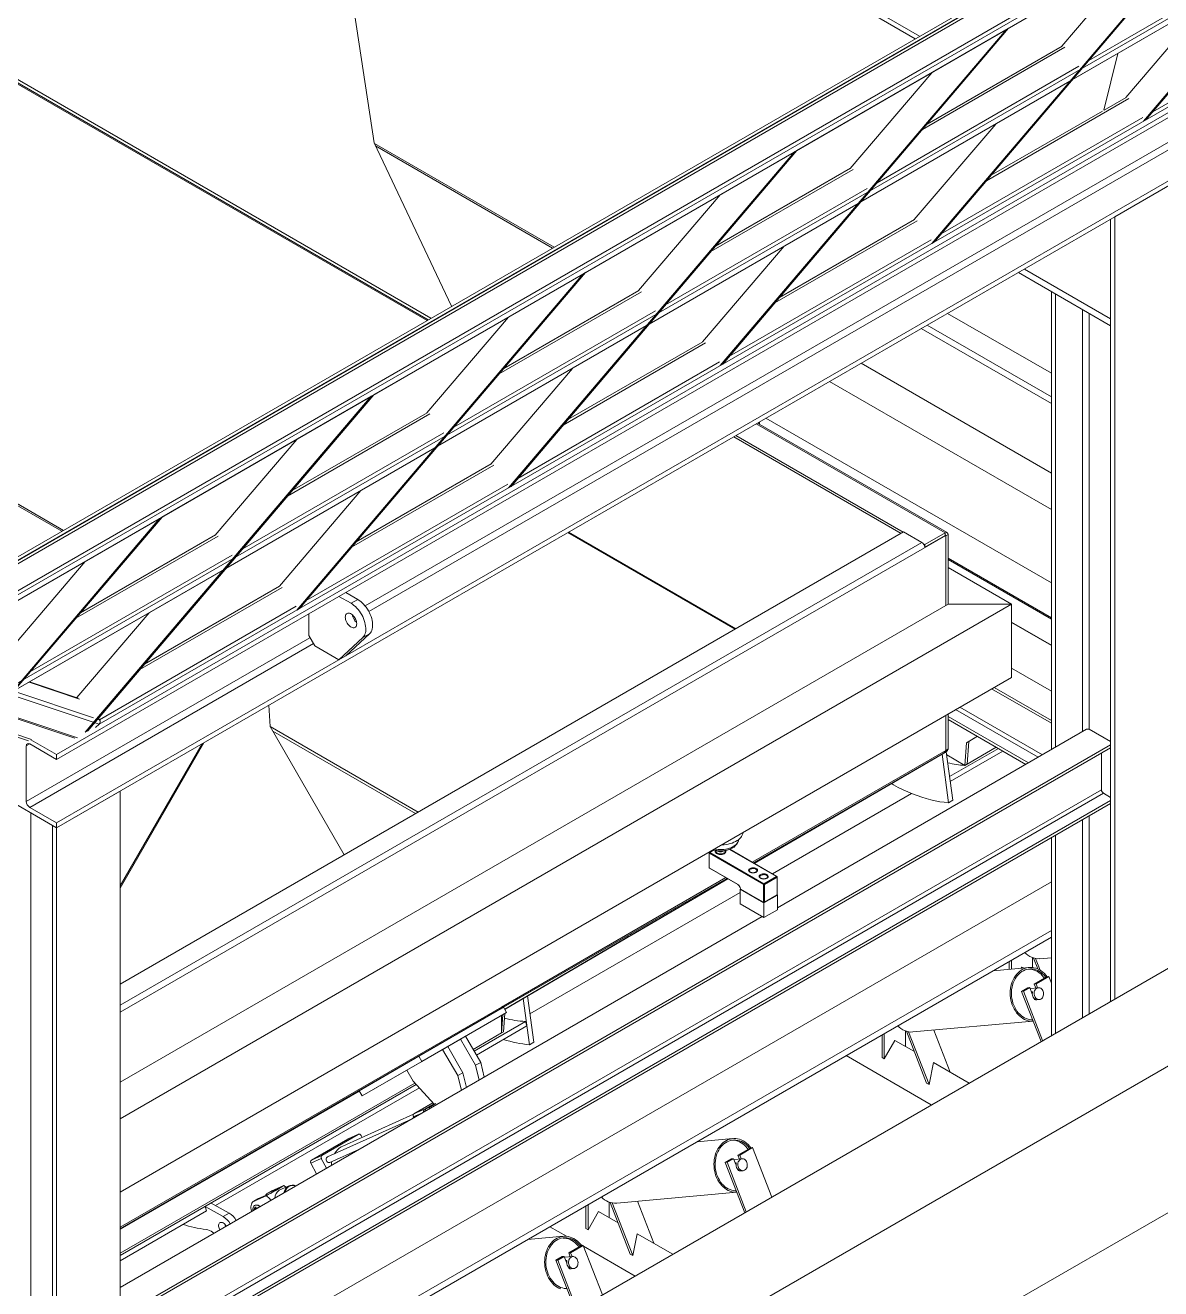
# Model space of a CAD drawing. Header units: millimetres. Extents: x 26816 to 90584, y 11074 to 56542.
# Drawn here: x 69925 to 71822, y 23793 to 25903 of the extents above; entities that cross this region are included whole.
import ezdxf

# ---------------------------------------------------------------- set-up
doc = ezdxf.new("R2010")
doc.units = ezdxf.units.MM
doc.layers.add('MAU_TÍM', color=4, linetype='Continuous', lineweight=25)
doc.layers.add('MAU_XAM', color=8, linetype='Continuous')
doc.layers.add('MAU_XANH', color=5, linetype='Continuous')

msp = doc.modelspace()

# ---------------------------------------------------------------- linework, layer by layer
at = {"layer": 'MAU_TÍM', "linetype": 'Continuous', "lineweight": 0}
for p, q in [((71172.9, 24485.9), (71405.4, 24620.2)), ((70083.1, 23574.7), (71638.8, 24472.8)), ((70767.8, 24252.1), (71119.1, 24454.9)), ((70083.1, 23493.5), (71638.8, 24391.6)), ((70083.1, 23482.4), (71638.8, 24380.4)), ((71568.4, 24326.6), (71568.4, 24339.8)), ((71572, 24326.9), (71572, 24341.8)), ((71607.3, 24329.5), (71607.3, 24346)), ((71609, 24345.4), (71616.1, 24327.1)), ((71612.5, 24344.6), (71620.1, 24325.1)), ((71619.8, 24344.3), (71638.8, 24346)), ((71601.7, 24329.6), (71541.4, 24324.2)), ((71589.6, 24330.4), (71588.5, 24328.4)), ((71589.6, 24330.4), (71592.5, 24328.8)), ((71610.3, 24301.9), (71631.5, 24314.2)), ((71613.4, 24302.2), (71634.6, 24314.4)), ((71631.5, 24314.2), (71634.6, 24314.4)), ((71634.6, 24314.4), (71638.8, 24303.7)), ((71589.1, 24289.7), (71599.7, 24295.8)), ((71589.1, 24289.7), (71592.2, 24289.9)), ((71589.1, 24289.7), (71621.6, 24205.9)), ((71592.2, 24289.9), (71602.8, 24296.1)), ((71592.2, 24289.9), (71624.2, 24207.4)), ((71599.7, 24295.8), (71602.8, 24296.1)), ((71602.8, 24296.1), (71607, 24285.1)), ((71617.1, 24295.8), (71603.3, 24294.6)), ((71605.5, 24289.1), (71607.4, 24289.2)), ((71610.3, 24301.9), (71613.4, 24302.2)), ((71612.8, 24295.4), (71610.3, 24301.9)), ((71615.9, 24295.7), (71613.4, 24302.2)), ((71609.6, 24278.5), (71610.4, 24276.4)), ((71612.5, 24276.2), (71611, 24276.1)), ((71614.3, 24275.5), (71618.9, 24275.9)), ((71407.7, 24221.9), (71608.4, 24239.8)), ((71356.3, 24179.4), (71356.3, 24217.3)), ((71359.8, 24177.3), (71359.8, 24219.4)), ((71377.5, 24207.9), (71359.8, 24177.3)), ((71377.5, 24207.9), (71410, 24189.2)), ((71395.2, 24197.7), (71395.2, 24223.6)), ((71396.9, 24223), (71430.4, 24136.6)), ((71400.4, 24222.2), (71434.5, 24134.2)), ((71442.6, 24225), (71469.9, 24154.6)), ((71295.8, 24182.4), (71438.3, 24100.1)), ((71295.8, 24182.4), (71438.3, 24100.1)), ((71356.3, 24179.4), (71359.8, 24177.3)), ((71434.5, 24134.2), (71442, 24170.7)), ((71442, 24170.7), (71501.3, 24136.5)), ((71434.5, 24134.2), (71430.4, 24136.6)), ((71106.7, 24043.9), (71046.5, 24038.5)), ((71115.3, 24016.2), (71136.6, 24028.4)), ((71115.3, 24016.2), (71118.4, 24016.4)), ((71117.9, 24009.7), (71115.3, 24016.2)), ((71118.4, 24016.4), (71139.6, 24028.7)), ((71120.9, 24010), (71118.4, 24016.4)), ((71136.6, 24028.4), (71139.6, 24028.7)), ((71139.6, 24028.7), (71171.7, 23946.1)), ((71094.1, 24003.9), (71104.7, 24010)), ((71094.1, 24003.9), (71097.2, 24004.2)), ((71094.1, 24003.9), (71126.6, 23920.1)), ((71097.2, 24004.2), (71107.8, 24010.3)), ((71097.2, 24004.2), (71129.2, 23921.6)), ((71104.7, 24010), (71107.8, 24010.3)), ((71107.8, 24010.3), (71112.1, 23999.3)), ((71122.1, 24010.1), (71108.4, 24008.9)), ((71110.5, 24003.3), (71112.5, 24003.5)), ((71114.6, 23992.8), (71115.4, 23990.6)), ((71117.5, 23990.5), (71116, 23990.3)), ((71119.3, 23989.8), (71123.9, 23990.2)), ((70912.7, 23936.1), (71113.5, 23954.1)), ((70861.3, 23893.6), (70861.3, 23931.6)), ((70864.8, 23891.6), (70864.8, 23933.6)), ((70900.2, 23912), (70900.2, 23937.8)), ((70901.9, 23937.2), (70935.5, 23850.8)), ((70905.4, 23936.4), (70939.6, 23848.5)), ((70947.6, 23939.3), (70974.9, 23868.9)), ((70882.5, 23922.2), (70864.8, 23891.6)), ((70882.5, 23922.2), (70915.1, 23903.4)), ((70800.8, 23896.6), (70828.6, 23880.6)), ((70800.8, 23896.6), (70828.6, 23880.6)), ((70861.3, 23893.6), (70864.8, 23891.6)), ((70823.9, 23880.6), (70763.6, 23875.2)), ((70939.6, 23848.5), (70947, 23885)), ((70947, 23885), (71006.4, 23850.7)), ((70811.3, 23840.6), (70821.9, 23846.8)), ((70814.4, 23840.9), (70825, 23847)), ((70821.9, 23846.8), (70825, 23847)), ((70825, 23847), (70829.2, 23836)), ((70839.3, 23846.8), (70825.5, 23845.6)), ((70832.5, 23852.9), (70853.7, 23865.1)), ((70832.5, 23852.9), (70835.6, 23853.2)), ((70835, 23846.4), (70832.5, 23852.9)), ((70835.6, 23853.2), (70856.8, 23865.4)), ((70838.1, 23846.7), (70835.6, 23853.2)), ((70852.6, 23866.7), (70855.2, 23865.3)), ((70852.6, 23866.7), (70855.2, 23865.3)), ((70853.7, 23865.1), (70856.8, 23865.4)), ((70856.8, 23865.4), (70888.8, 23782.9)), ((70857.3, 23864), (70943.4, 23814.3)), ((70857.3, 23864), (70943.4, 23814.3)), ((70939.6, 23848.5), (70935.5, 23850.8)), ((70811.3, 23840.6), (70814.4, 23840.9)), ((70811.3, 23840.6), (70843.8, 23756.9)), ((70814.4, 23840.9), (70846.4, 23758.4)), ((70827.7, 23840), (70829.6, 23840.2)), ((70831.8, 23829.5), (70832.6, 23827.3)), ((70834.7, 23827.2), (70833.1, 23827.1)), ((70836.5, 23826.5), (70841.1, 23826.9))]:
    msp.add_line(p, q, dxfattribs=at)
at = {"layer": 'MAU_TÍM', "linetype": 'Continuous', "lineweight": 0, "flags": 128}
for points in [[(71631.6, 24314.2), (71629.5, 24316.9), (71627.1, 24319.6), (71624.4, 24321.9), (71621.7, 24324), (71618.8, 24325.8), (71615.9, 24327.3), (71612.8, 24328.4), (71609.7, 24329.2), (71606.6, 24329.6), (71603.4, 24329.7), (71600.3, 24329.4), (71597.2, 24328.8), (71594.2, 24327.8), (71591.2, 24326.6), (71588.4, 24324.9), (71585.8, 24323), (71583.2, 24320.7), (71580.9, 24318.2), (71578.7, 24315.4), (71576.8, 24312.4), (71575.1, 24309.2), (71573.6, 24305.8), (71572.4, 24302.2), (71571.4, 24298.4), (71570.7, 24294.6), (71570.3, 24290.7), (71570.2, 24286.7), (71570.3, 24282.7), (71570.7, 24278.8), (71571.4, 24274.9), (71572.4, 24271), (71573.6, 24267.3), (71575, 24263.7), (71576.7, 24260.3), (71578.7, 24257.1), (71580.8, 24254), (71583.2, 24251.3), (71585.7, 24248.8), (71588.4, 24246.5), (71591.2, 24244.6), (71594.1, 24243), (71597.1, 24241.7), (71600.2, 24240.7), (71603.3, 24240.1), (71606.5, 24239.9), (71608.4, 24239.9)], [(71629.8, 24313.1), (71629, 24314.1), (71626.7, 24316.8), (71624.2, 24319.2), (71621.6, 24321.3), (71618.9, 24323.1), (71616, 24324.6), (71613, 24325.8), (71610, 24326.6), (71607, 24327.1), (71603.9, 24327.2), (71600.9, 24327), (71597.9, 24326.4), (71594.9, 24325.5), (71592.1, 24324.3), (71589.4, 24322.7), (71586.8, 24320.8), (71584.3, 24318.6), (71582, 24316.1), (71580, 24313.4), (71578.1, 24310.4), (71576.5, 24307.2), (71575.1, 24303.9), (71574, 24300.3), (71573.1, 24296.7), (71572.5, 24292.9), (71572.2, 24289.1), (71572.1, 24285.3), (71572.4, 24281.4), (71572.9, 24277.6), (71573.7, 24273.8), (71574.7, 24270.1), (71576, 24266.5), (71577.6, 24263.1), (71579.4, 24259.9), (71581.4, 24256.9), (71583.6, 24254.1), (71586, 24251.6), (71588.5, 24249.3), (71591.2, 24247.3), (71594, 24245.7), (71596.9, 24244.3), (71599.9, 24243.3), (71603, 24242.7), (71606, 24242.4), (71607.5, 24242.3)], [(71627.4, 24311.8), (71625.9, 24313.7), (71623.6, 24316.4), (71621.1, 24318.8), (71618.5, 24320.9), (71615.8, 24322.7), (71612.9, 24324.2), (71610, 24325.4), (71607, 24326.2), (71603.9, 24326.7), (71601.1, 24326.8)], [(71612.5, 24276.2), (71611.1, 24277.1), (71609.8, 24278.3), (71608.7, 24279.8), (71607.8, 24281.5), (71607.3, 24283.4), (71607, 24285.4), (71607.1, 24287.3), (71607.4, 24289.2)], [(71621.5, 24276.8), (71622.8, 24277.7), (71623.9, 24278.9), (71624.8, 24280.4), (71625.4, 24282.1), (71625.8, 24283.9), (71625.9, 24285.8), (71625.7, 24287.7), (71625.2, 24289.5), (71624.5, 24291.2), (71623.5, 24292.7), (71622.3, 24294), (71621, 24294.9), (71619.6, 24295.6), (71618.1, 24295.8), (71616.6, 24295.8), (71615.1, 24295.3), (71613.8, 24294.6), (71612.6, 24293.5), (71611.6, 24292.1), (71610.8, 24290.5), (71610.3, 24288.8), (71610.1, 24286.9), (71610.1, 24285), (71610.5, 24283.1), (71611.1, 24281.4), (71611.9, 24279.8), (71613, 24278.4), (71614.3, 24277.3), (71615.7, 24276.5), (71617.1, 24276), (71618.6, 24275.9), (71620.1, 24276.1), (71621.5, 24276.8)], [(71136.7, 24028.4), (71134.5, 24031.2), (71132.1, 24033.8), (71129.5, 24036.2), (71126.7, 24038.3), (71123.9, 24040.1), (71120.9, 24041.5), (71117.8, 24042.6), (71114.7, 24043.4), (71111.6, 24043.9), (71108.4, 24044), (71105.3, 24043.7), (71102.2, 24043.1), (71099.2, 24042.1), (71096.3, 24040.8), (71093.5, 24039.2), (71090.8, 24037.2), (71088.3, 24035), (71085.9, 24032.5), (71083.8, 24029.7), (71081.8, 24026.7), (71080.1, 24023.4), (71078.6, 24020), (71077.4, 24016.4), (71076.4, 24012.7), (71075.7, 24008.9), (71075.3, 24004.9), (71075.2, 24001), (71075.3, 23997), (71075.7, 23993), (71076.4, 23989.1), (71077.4, 23985.3), (71078.6, 23981.6), (71080.1, 23978), (71081.8, 23974.6), (71083.7, 23971.3), (71085.9, 23968.3), (71088.2, 23965.5), (71090.7, 23963), (71093.4, 23960.8), (71096.2, 23958.8), (71099.1, 23957.2), (71102.2, 23955.9), (71105.2, 23955), (71108.4, 23954.4), (71111.5, 23954.1), (71113.5, 23954.1)], [(71134.8, 24027.4), (71134, 24028.3), (71131.7, 24031), (71129.3, 24033.4), (71126.6, 24035.5), (71123.9, 24037.4), (71121, 24038.9), (71118.1, 24040), (71115.1, 24040.8), (71112, 24041.3), (71108.9, 24041.5), (71105.9, 24041.2), (71102.9, 24040.7), (71100, 24039.8), (71097.1, 24038.5), (71094.4, 24036.9), (71091.8, 24035), (71089.3, 24032.8), (71087.1, 24030.4), (71085, 24027.6), (71083.1, 24024.7), (71081.5, 24021.5), (71080.1, 24018.1), (71079, 24014.6), (71078.1, 24010.9), (71077.5, 24007.2), (71077.2, 24003.4), (71077.2, 23999.5), (71077.4, 23995.7), (71077.9, 23991.8), (71078.7, 23988), (71079.7, 23984.4), (71081.1, 23980.8), (71082.6, 23977.4), (71084.4, 23974.2), (71086.4, 23971.1), (71088.6, 23968.3), (71091, 23965.8), (71093.5, 23963.5), (71096.2, 23961.6), (71099.1, 23959.9), (71102, 23958.6), (71104.9, 23957.6), (71108, 23956.9), (71111, 23956.6), (71112.5, 23956.6)], [(71132.4, 24026), (71130.9, 24028), (71128.6, 24030.7), (71126.2, 24033.1), (71123.5, 24035.2), (71120.8, 24037), (71117.9, 24038.5), (71115, 24039.7), (71112, 24040.5), (71108.9, 24041), (71106.1, 24041.1)], [(71117.5, 23990.5), (71116.1, 23991.4), (71114.8, 23992.6), (71113.7, 23994), (71112.9, 23995.8), (71112.3, 23997.7), (71112.1, 23999.6), (71112.1, 24001.6), (71112.5, 24003.5)], [(71126.5, 23991), (71127.8, 23992), (71128.9, 23993.2), (71129.8, 23994.7), (71130.4, 23996.3), (71130.8, 23998.2), (71130.9, 24000.1), (71130.7, 24001.9), (71130.2, 24003.8), (71129.5, 24005.5), (71128.5, 24007), (71127.4, 24008.2), (71126, 24009.2), (71124.6, 24009.8), (71123.1, 24010.1), (71121.6, 24010), (71120.2, 24009.6), (71118.8, 24008.8), (71117.6, 24007.7), (71116.6, 24006.4), (71115.9, 24004.8), (71115.3, 24003), (71115.1, 24001.1), (71115.2, 23999.2), (71115.5, 23997.4), (71116.1, 23995.6), (71117, 23994), (71118, 23992.6), (71119.3, 23991.5), (71120.7, 23990.7), (71122.2, 23990.3), (71123.7, 23990.1), (71125.1, 23990.4), (71126.5, 23991)], [(70853.8, 23865.1), (70851.7, 23867.9), (70849.2, 23870.5), (70846.6, 23872.9), (70843.9, 23875), (70841, 23876.8), (70838, 23878.2), (70835, 23879.4), (70831.9, 23880.1), (70828.7, 23880.6), (70825.6, 23880.7), (70822.5, 23880.4), (70819.4, 23879.8), (70816.4, 23878.8), (70813.4, 23877.5), (70810.6, 23875.9), (70807.9, 23874), (70805.4, 23871.7), (70803.1, 23869.2), (70800.9, 23866.4), (70799, 23863.4), (70797.3, 23860.2), (70795.8, 23856.7), (70794.6, 23853.1), (70793.6, 23849.4), (70792.9, 23845.6), (70792.5, 23841.7), (70792.3, 23837.7), (70792.5, 23833.7), (70792.9, 23829.8), (70793.6, 23825.9), (70794.5, 23822), (70795.8, 23818.3), (70797.2, 23814.7), (70798.9, 23811.3), (70800.9, 23808), (70803, 23805), (70805.4, 23802.2), (70807.9, 23799.7), (70810.6, 23797.5), (70813.4, 23795.6), (70816.3, 23793.9), (70819.3, 23792.7)], [(70851.9, 23864.1), (70851.2, 23865.1), (70848.9, 23867.7), (70846.4, 23870.1), (70843.8, 23872.3), (70841, 23874.1), (70838.2, 23875.6), (70835.2, 23876.7), (70832.2, 23877.6), (70829.2, 23878.1), (70826.1, 23878.2), (70823.1, 23878), (70820.1, 23877.4), (70817.1, 23876.5), (70814.3, 23875.2), (70811.5, 23873.6), (70808.9, 23871.8), (70806.5, 23869.6), (70804.2, 23867.1), (70802.2, 23864.4), (70800.3, 23861.4), (70798.7, 23858.2), (70797.3, 23854.8), (70796.2, 23851.3), (70795.3, 23847.7), (70794.7, 23843.9), (70794.4, 23840.1), (70794.3, 23836.2), (70794.6, 23832.4), (70795.1, 23828.5), (70795.9, 23824.8), (70796.9, 23821.1), (70798.2, 23817.5), (70799.8, 23814.1), (70801.5, 23810.9), (70803.6, 23807.9), (70805.8, 23805.1), (70808.1, 23802.5), (70810.7, 23800.3), (70813.4, 23798.3), (70816.2, 23796.6), (70819.1, 23795.3), (70822.1, 23794.3), (70825.1, 23793.6), (70828.2, 23793.3), (70829.7, 23793.3)], [(70849.6, 23862.7), (70848.1, 23864.7), (70845.8, 23867.4), (70843.3, 23869.8), (70840.7, 23871.9), (70838, 23873.7), (70835.1, 23875.2), (70832.1, 23876.4), (70829.1, 23877.2), (70826.1, 23877.7), (70823.2, 23877.8)], [(70843.7, 23827.7), (70845, 23828.7), (70846.1, 23829.9), (70847, 23831.4), (70847.6, 23833.1), (70848, 23834.9), (70848.1, 23836.8), (70847.9, 23838.7), (70847.4, 23840.5), (70846.7, 23842.2), (70845.7, 23843.7), (70844.5, 23844.9), (70843.2, 23845.9), (70841.8, 23846.5), (70840.3, 23846.8), (70838.8, 23846.7), (70837.3, 23846.3), (70836, 23845.5), (70834.8, 23844.4), (70833.8, 23843.1), (70833, 23841.5), (70832.5, 23839.7), (70832.3, 23837.9), (70832.3, 23836), (70832.7, 23834.1), (70833.3, 23832.3), (70834.1, 23830.7), (70835.2, 23829.3), (70836.5, 23828.2), (70837.8, 23827.4), (70839.3, 23827), (70840.8, 23826.9), (70842.3, 23827.1), (70843.7, 23827.7)], [(70834.7, 23827.2), (70833.2, 23828.1), (70832, 23829.3), (70830.9, 23830.8), (70830, 23832.5), (70829.5, 23834.4), (70829.2, 23836.3), (70829.3, 23838.3), (70829.6, 23840.2)]]:
    msp.add_lwpolyline(points, dxfattribs=at)
at = {"layer": 'MAU_TÍM', "linetype": 'Continuous', "lineweight": 0}
for centre, radius, start, end in [((71617.8, 24376.3), 32, 222.5211, 273.6215), ((71613.7, 24282.1), 6.59, 239.8211, 274.7066), ((71405.6, 24253.8), 32, 222.5186, 273.6214), ((71118.8, 23996.3), 6.59, 239.8211, 274.7066), ((70910.7, 23968.1), 32, 222.5129, 273.6212), ((70835.9, 23833), 6.59, 239.8211, 274.7066)]:
    msp.add_arc(centre, radius, start, end, dxfattribs=at)
at = {"layer": 'MAU_XAM', "linetype": 'Continuous', "lineweight": 0}
for p, q in [((78692.2, 28287.6), (69146.2, 22776.9)), ((78833.6, 28206), (69287.6, 22695.2)), ((78833.6, 27961), (69287.6, 22450.3))]:
    msp.add_line(p, q, dxfattribs=at)
at = {"layer": 'MAU_XANH', "linetype": 'Continuous', "lineweight": 0}
for p, q in [((78402.3, 29916.7), (69648.3, 24863.1)), ((78405.2, 29912.7), (69651.2, 24859.2)), ((78408.2, 29908.8), (69654.2, 24855.2)), ((78397.3, 29907.1), (69656.1, 24860.9)), ((78431.8, 29877.2), (69677.8, 24823.6)), ((78424.8, 29866.3), (69686.8, 24822)), ((78345.2, 29811.1), (69735.3, 24840.7)), ((77727, 29316.1), (69891.4, 24792.8)), ((77685.6, 29283), (69901.6, 24789.4)), ((77154.2, 28828.7), (69977.1, 24685.4)), ((77154.2, 28820.5), (69977.1, 24677.2)), ((70048.2, 24735.9), (77077, 28793.6)), ((77154.2, 28714.4), (69977.1, 24571.1)), ((77154.2, 28706.2), (69977.1, 24562.9)), ((71418.7, 25885.2), (70390.1, 26479)), ((70507.5, 25707), (70390.9, 26470.4)), ((71411.4, 25880.9), (70391, 26470)), ((71792.7, 25743), (72270.3, 26304.1)), ((71796.9, 25745.5), (72274.6, 26306.6)), ((71439.2, 25538.9), (71916.8, 26100)), ((71443.4, 25541.4), (71921, 26102.5)), ((71567.3, 25898.1), (71916.3, 26099.6)), ((71789.1, 26024.2), (71656.4, 25868.4)), ((72038.3, 26039), (71701.4, 25844.5)), ((70596, 25410.2), (69567.3, 26004.1)), ((70597.7, 25411.2), (69571.7, 26003.5)), ((70602.4, 25413.9), (69573.7, 26007.8)), ((71674.2, 25812.5), (72023.3, 26014.1)), ((71899.4, 25942.5), (71763.4, 25782.8)), ((71808.4, 25758.9), (72145.3, 25953.4)), ((71085.6, 25334.8), (71563.2, 25895.9)), ((71089.8, 25337.3), (71567.5, 25898.4)), ((71213.7, 25694), (71562.8, 25895.5)), ((71567.5, 25898.4), (71563.2, 25895.9)), ((71661.1, 25866.5), (71423.6, 25729.3)), ((71656.7, 25868.5), (71431.3, 25738.4)), ((71750, 25856.3), (71726.5, 25761.5)), ((71684.7, 25834.9), (71347.8, 25640.4)), ((71438.9, 25824), (71302.9, 25664.3)), ((71320.7, 25608.4), (71669.7, 25810)), ((71956, 25778.4), (70492.5, 24933.5)), ((71961.6, 25768.6), (70498.7, 24924.1)), ((71530.5, 25643.7), (71768.1, 25780.9)), ((71763.6, 25782.9), (71726.9, 25761.7)), ((71454.8, 25554.8), (71791.7, 25749.3)), ((71724, 25760), (71538.2, 25652.8)), ((71792.7, 25743), (71796.9, 25745.5)), ((71545.8, 25738.4), (71409.8, 25578.7)), ((70637, 25433.9), (70507.5, 25707)), ((70808.2, 25532.7), (70508, 25706)), ((70805.6, 25531.2), (70510, 25701.9)), ((70732, 25130.7), (71209.7, 25691.8)), ((70736.3, 25133.2), (71213.9, 25694.3)), ((70860.2, 25489.9), (71209.2, 25691.4)), ((71213.9, 25694.3), (71209.7, 25691.8)), ((71307.6, 25662.4), (71070, 25525.2)), ((71303.1, 25664.4), (71077.7, 25534.3)), ((71850.9, 25644.7), (71744.8, 25583.4)), ((71085.3, 25619.9), (70949.3, 25460.2)), ((71331.2, 25630.7), (70994.3, 25436.3)), ((70967.1, 25404.3), (71316.2, 25605.8)), ((71177, 25439.6), (71414.5, 25576.8)), ((71410.1, 25578.8), (71184.7, 25448.7)), ((71737.8, 24272.9), (71737.8, 25579.3)), ((71744.8, 24277), (71744.8, 25583.4)), ((71192.3, 25534.3), (71056.3, 25374.6)), ((71101.3, 25350.7), (71438.1, 25545.2)), ((71439.2, 25538.9), (71443.4, 25541.4)), ((71737.8, 25413), (71593.8, 25496.2)), ((70378.5, 24926.6), (70856.1, 25487.7)), ((70382.7, 24929.1), (70860.4, 25490.2)), ((70506.6, 25285.8), (70855.7, 25487.3)), ((70860.4, 25490.2), (70856.1, 25487.7)), ((71737.8, 25401.5), (71583.7, 25490.4)), ((71737.8, 25401.5), (71583.8, 25490.4)), ((70954, 25458.3), (70716.5, 25321.1)), ((70949.6, 25460.3), (70724.2, 25330.2)), ((71638.8, 24693.4), (71638.8, 25458.6)), ((71645.8, 24697.5), (71645.8, 25454.6)), ((71690.7, 24723.4), (71690.7, 25428.6)), ((70731.8, 25415.8), (70595.8, 25256.1)), ((70977.6, 25426.6), (70640.7, 25232.2)), ((71638.8, 25322.1), (71465.5, 25422.1)), ((71702.1, 24727.5), (71702.1, 25422.1)), ((70613.6, 25200.2), (70962.6, 25401.7)), ((71638.8, 25271.5), (71421.6, 25396.8)), ((71638.8, 25282.9), (71431.5, 25402.5)), ((70823.4, 25235.5), (71061, 25372.7)), ((71056.5, 25374.7), (70831.1, 25244.6)), ((70838.7, 25330.2), (70702.7, 25170.5)), ((70747.7, 25146.6), (71084.6, 25341.1)), ((71085.6, 25334.8), (71089.8, 25337.3)), ((71638.8, 25155.5), (71321.2, 25338.9)), ((71638.8, 25094.3), (71268.2, 25308.2)), ((70024.9, 24722.5), (70502.6, 25283.6)), ((70029.2, 24725), (70506.8, 25286.1)), ((70153.1, 25081.7), (70502.1, 25283.2)), ((70506.8, 25286.1), (70502.6, 25283.6)), ((70600.5, 25254.2), (70362.9, 25117)), ((70596, 25256.2), (70370.6, 25126.1)), ((71464.8, 25055.9), (71147.9, 25238.8)), ((71150.9, 25237.1), (71150.9, 25240.5)), ((71151.2, 25236.9), (71151.2, 25240.7)), ((71638.8, 24971.8), (71162.1, 25247)), ((69988.6, 25059.6), (69688.4, 25232.8)), ((69986, 25058.1), (69690.4, 25228.7)), ((70624.1, 25222.5), (70287.2, 25028.1)), ((71391.3, 25056.7), (71111.9, 25218)), ((71461.3, 25055.5), (71145.8, 25237.6)), ((70378.2, 25211.7), (70242.2, 25051.9)), ((70260, 24996.1), (70609.1, 25197.6)), ((71387.8, 25054.7), (71108.4, 25216)), ((70469.9, 25031.4), (70707.4, 25168.6)), ((70703, 25170.6), (70477.6, 25040.5)), ((70394.1, 24942.5), (70731, 25137)), ((70732, 25130.7), (70736.3, 25133.2)), ((70485.2, 25126.1), (70349.2, 24966.4)), ((69736.4, 24841.2), (70148.6, 25079.1)), ((69900.5, 24787.5), (70149, 25079.5)), ((69904.7, 24790), (70153.3, 25082)), ((70153.3, 25082), (70149, 25079.5)), ((70246.9, 25050.1), (70009.4, 24912.9)), ((70242.5, 25052.1), (70017.1, 24922)), ((71392, 25057.2), (70083.1, 24301.6)), ((71462.7, 25051.4), (70083.1, 24255)), ((71110.4, 24894.6), (70831, 25055.9)), ((71111.7, 24895.3), (70832.3, 25056.6)), ((71392, 25057.2), (71422.4, 25039.6)), ((71461.3, 25055.5), (71427.4, 25035.9)), ((71461.3, 25051.4), (71427.4, 25031.8)), ((71461.3, 25051.4), (71461.3, 25055.5)), ((71466.2, 25052.7), (71462.7, 25050.6)), ((71462.7, 24934.7), (71462.7, 25051.4)), ((71462.7, 24934.7), (71462.7, 25050.6)), ((71466.2, 24936.7), (71466.2, 25052.7)), ((71422.4, 25039.6), (70083.1, 24266.5)), ((71427.4, 25035.9), (71425, 25037.3)), ((71427.4, 25031.8), (71427.3, 25031.9)), ((71427.4, 25031.8), (71427.4, 25035.9)), ((70024.6, 25007.6), (69888.7, 24847.8)), ((70270.5, 25018.4), (69933.6, 24824)), ((71638.8, 24913.5), (71466.2, 25013.1)), ((71638.8, 24911.2), (71466.2, 25010.8)), ((69906.5, 24792), (70255.5, 24993.5)), ((71466.2, 24997.9), (71572.3, 24936.7)), ((70116.3, 24827.3), (70353.9, 24964.5)), ((70349.4, 24966.5), (70124, 24836.4)), ((70468.9, 24937.9), (70448.7, 24949.5)), ((70480.2, 24944.4), (70460, 24956)), ((70468.9, 24937.9), (70480.2, 24944.4)), ((70048.7, 24743.1), (70377.5, 24932.9)), ((71572.3, 24936.7), (70083.1, 24077)), ((71466.2, 24936.7), (70083.1, 24138.3)), ((70378.5, 24926.6), (70382.7, 24929.1)), ((71466.2, 24936.7), (71572.3, 24936.7)), ((71572.3, 24936.7), (71572.3, 24814.2)), ((70131.6, 24922), (70011, 24780.3)), ((70398.2, 24920.3), (70398.2, 24884.1)), ((70476.6, 24911.3), (70474.6, 24910.1)), ((71638.8, 24868.2), (71572.3, 24906.6)), ((71638.8, 24867.5), (71572.3, 24905.9)), ((70400.3, 24880.3), (69926.5, 24606.8)), ((70398.2, 24884.1), (70408.2, 24866.8)), ((70448.7, 24843.4), (70488.5, 24880.6)), ((70460, 24849.9), (70499.9, 24887.1)), ((70488.5, 24880.6), (70499.9, 24887.1)), ((70406, 24870.5), (69932.2, 24597)), ((70408.2, 24866.8), (70448.7, 24843.4)), ((69735.3, 24840.7), (70048.2, 24735.9)), ((70448.7, 24843.4), (70460, 24849.9)), ((69610.2, 24819.2), (69934.9, 24710.6)), ((69680.5, 24821.8), (70007.3, 24712.4)), ((69686.8, 24822), (70012.2, 24713.1)), ((71638.8, 24791.4), (71572.3, 24829.7)), ((69605.6, 24816.5), (69930, 24707.9)), ((69931, 24806.2), (70015.3, 24778)), ((70013.1, 24779.6), (69932, 24806.8)), ((71572.3, 24814.2), (70083.1, 23954.6)), ((71638.8, 24742.4), (71543.3, 24797.5)), ((69905.6, 24791), (70038.9, 24746.4)), ((71638.8, 24737.5), (71539.1, 24795)), ((70331.7, 24767.7), (70333.8, 24731.9)), ((71616.8, 24680.7), (71478.9, 24760.3)), ((71623.9, 24684.8), (71486, 24764.4)), ((70042.1, 24730.4), (70048.2, 24735.9)), ((70045.5, 24744.2), (70048.7, 24743.1)), ((70048.7, 24743.1), (70046.8, 24745.7)), ((71462.7, 24692.1), (71462.7, 24751)), ((71462.7, 24692.7), (71462.7, 24751)), ((71466.2, 24694.7), (71466.2, 24753)), ((71600.6, 24671.3), (71466.2, 24748.9)), ((71596.3, 24668.9), (71466.2, 24744)), ((70024.9, 24722.5), (70029.2, 24725)), ((70581.3, 24589.2), (70333.8, 24732.1)), ((70333.8, 24731.9), (70457.5, 24517.7)), ((70576.9, 24586.6), (70338.2, 24724.4)), ((71181.3, 24429.3), (71697.8, 24727.5)), ((71497.2, 24705.1), (71515.3, 24715.7)), ((71500.8, 24707.2), (71515.3, 24715.7)), ((71697.8, 24727.5), (71702.1, 24727.5)), ((71737.8, 24706.9), (71702.1, 24727.5)), ((69932.2, 24703.2), (69926.5, 24699.9)), ((69926.5, 24606.8), (69926.5, 24699.9)), ((69932.2, 24703.2), (69977.1, 24677.2)), ((69977.1, 24685.4), (69934.3, 24710.1)), ((70083.1, 24462.3), (70223.3, 24705)), ((70083.1, 24466), (70220.1, 24703.2)), ((70083.1, 23746.4), (71737.8, 24701.6)), ((70083.1, 23741.5), (71737.8, 24696.7)), ((71462.7, 24692.1), (71139.2, 24505.3)), ((71462.3, 24691.4), (71462.6, 24692)), ((71466.2, 24694.1), (71462.6, 24692)), ((71462.7, 24692.7), (71466.2, 24694.7)), ((71474.2, 24608.8), (71463.3, 24690)), ((71468.9, 24648.4), (71550.3, 24695.4)), ((71469.9, 24640.4), (71557.8, 24691.1)), ((71494.5, 24667.2), (71497.2, 24705.1)), ((71497.2, 24705.1), (71500.8, 24707.2)), ((71498.1, 24669.2), (71500.8, 24707.2)), ((71546.9, 24697.4), (71498.1, 24669.2)), ((69977.1, 24677.2), (69977.1, 24685.4)), ((71458.2, 24687.1), (71141.3, 24504.2)), ((71458.2, 24687.1), (71141.3, 24504.1)), ((71142.6, 24503.4), (71462.9, 24689.8)), ((71142.6, 24503.4), (71458.2, 24687.1)), ((71467.1, 24604.7), (71456.2, 24685.9)), ((71462.9, 24689.8), (71458.2, 24687.1)), ((71494.5, 24667.2), (71464, 24684.8)), ((71498.8, 24669.6), (71494.5, 24667.2)), ((71494.5, 24667.2), (71498.1, 24669.2)), ((71722.6, 24626.6), (71722.6, 24687.9)), ((70083.1, 23680.2), (71722.6, 24626.6)), ((69871, 24624.1), (69977.1, 24562.9)), ((70083.1, 24624.1), (69977.1, 24562.9)), ((70083.1, 23317.7), (70083.1, 24624.1)), ((70083.1, 23672), (71726.1, 24620.5)), ((70083.1, 23653.3), (71737.8, 24608.5)), ((71467.1, 24604.7), (71474.2, 24608.8)), ((71737.8, 24613.8), (71726.1, 24620.5)), ((69977.1, 24571.1), (69932.2, 24597)), ((69934.3, 23231.8), (69934.3, 24587.6)), ((70083.1, 23648.4), (71737.8, 24603.6)), ((69977.1, 24562.9), (69970, 24567)), ((69970, 23252.4), (69970, 24567)), ((69977.1, 24562.9), (69977.1, 24571.1)), ((71690.7, 24245.8), (71690.7, 24576.4)), ((71702.1, 24252.3), (71702.1, 24583)), ((69977.1, 23256.5), (69977.1, 24562.9)), ((71638.8, 24215.8), (71638.8, 24546.4)), ((71645.8, 24219.9), (71645.8, 24550.5)), ((71074.8, 24525.7), (71067.6, 24521.6)), ((71075.3, 24525.7), (71068.1, 24521.5)), ((71068.1, 24521.5), (71158.7, 24469.3)), ((71078.2, 24525.1), (71078.2, 24524.2)), ((71078.2, 24524.2), (71078.2, 24524.1)), ((71094.2, 24524.2), (71094.2, 24525.1)), ((71179.9, 24481.5), (71101.3, 24526.9)), ((71180.4, 24481.6), (71101.6, 24527)), ((71067.1, 24520.7), (71067.1, 24496.2)), ((71157.9, 24468.1), (71067.4, 24520.3)), ((71067.4, 24520.3), (71067.4, 24495.8)), ((71094.8, 24479.7), (70720.2, 24263.5)), ((71067.4, 24495.8), (71114.8, 24468.5)), ((71067.6, 24495.4), (71115, 24468)), ((71158.7, 24469.3), (71179.9, 24481.5)), ((71180.6, 24480.3), (71159.4, 24468.1)), ((71180.6, 24450.9), (71180.6, 24480.3)), ((71180.9, 24451.3), (71180.9, 24480.7)), ((71096.8, 24478.5), (70718.8, 24260.3)), ((71096.9, 24478.5), (70932.4, 24383.5)), ((70937.2, 24383.8), (71098.4, 24477.6)), ((70937.5, 24383.9), (71098.4, 24477.6)), ((71119.1, 24460.3), (71119.5, 24460.5)), ((71158.7, 24437.4), (71119.1, 24460.3)), ((71119.1, 24435.8), (71119.1, 24460.3)), ((71119.5, 24460.5), (71158.2, 24438.2)), ((71119.7, 24460.7), (71157.9, 24438.7)), ((71157.9, 24438.7), (71157.9, 24468.1)), ((71159.4, 24468.1), (71159.4, 24438.7)), ((71181.3, 24450.5), (71158.7, 24437.4)), ((71158.7, 24413), (71158.7, 24437.4)), ((71159.2, 24438.2), (71180.4, 24450.5)), ((71159.4, 24438.7), (71180.6, 24450.9)), ((71180.7, 24450.8), (71181.3, 24450.5)), ((71181.3, 24426), (71181.3, 24450.5)), ((71158.7, 24413), (71119.1, 24435.8)), ((71181.3, 24426), (71158.7, 24413)), ((70083.1, 23795.3), (71155.8, 24414.6)), ((70932.4, 24383.5), (70723.9, 24263.1)), ((70725.8, 24259.8), (70932.7, 24381.2)), ((70726.5, 24260.2), (70936.3, 24383.2)), ((70932.7, 24381.2), (70930.5, 24382.4)), ((70937.2, 24383.8), (70935, 24385)), ((70767.1, 24200.6), (70756.7, 24277.9)), ((70774.2, 24204.7), (70763.7, 24282)), ((70720.2, 24263.5), (70083.1, 23895.7)), ((70718.8, 24260.3), (70083.1, 23893.3)), ((70582.4, 24181.5), (70723.8, 24263.1)), ((70587.4, 24172.8), (70728.8, 24254.5)), ((70728.8, 24254.5), (70660.2, 24214.8)), ((70720.2, 24220.2), (70722.4, 24250.8)), ((70720.2, 24249.5), (70720.2, 24220.2)), ((70728.8, 24254.5), (70723.8, 24263.1)), ((70723.8, 24222.2), (70726, 24252.8)), ((70726.5, 24260.2), (70725.8, 24259.8)), ((70726.4, 24258.7), (70726.5, 24260.2)), ((70674.6, 24189.9), (70760.4, 24239.5)), ((70678.4, 24183.4), (70762.8, 24232.2)), ((70760.4, 24239.5), (70762.8, 24232.2)), ((70630.5, 24197.7), (70651.8, 24210)), ((70677.1, 24166.2), (70651.7, 24210)), ((70651.8, 24210), (70660.3, 24214.9)), ((70660.3, 24214.9), (70660.2, 24214.9)), ((70685.6, 24171.1), (70660.2, 24214.9)), ((70720.2, 24220.2), (70672.9, 24192.9)), ((70719.5, 24219.8), (70723.8, 24222.2)), ((70723.8, 24222.2), (70720.2, 24220.2)), ((70774.2, 24204.7), (70767.1, 24200.6)), ((70562, 24158.2), (70622.1, 24192.9)), ((70647.4, 24149), (70622, 24192.8)), ((70622.1, 24192.9), (70630.6, 24197.8)), ((70630.6, 24197.8), (70630.5, 24197.7)), ((70655.9, 24153.9), (70630.5, 24197.7)), ((70482.4, 24123.8), (70582.4, 24181.5)), ((70487.4, 24115.1), (70587.4, 24172.8)), ((70587.4, 24172.8), (70582.4, 24181.5)), ((70685.6, 24171.1), (70677.1, 24166.2)), ((70682.9, 24141.6), (70677.1, 24166.2)), ((70691.4, 24146.5), (70685.6, 24171.1)), ((70562, 24158.2), (70487.4, 24115.1)), ((70562, 24158.2), (70572.6, 24139.9)), ((70647.4, 24149), (70655.9, 24153.9)), ((70653.2, 24124.4), (70647.4, 24149)), ((70661.7, 24129.3), (70655.9, 24153.9)), ((70575.5, 24136.6), (70083.1, 23852.4)), ((70083.1, 23848.5), (70577.9, 24134.1)), ((70482.4, 24123.7), (70083.1, 23893.2)), ((70482.7, 24123.2), (70083.1, 23892.5)), ((70242.7, 23931.9), (70583.1, 24128.4)), ((70487.4, 24115.1), (70482.4, 24123.8)), ((70572.6, 24139.9), (70607.8, 24101.2)), ((70605.7, 24103.4), (70574, 24085.1)), ((70607.1, 24102), (70591.4, 24092.9)), ((70607.4, 24101.6), (70594.8, 24094.3)), ((70610.4, 24102.4), (70602.2, 24097.7)), ((70573.2, 24084.4), (70455.1, 24031.2)), ((70573, 24079.9), (70587.1, 24086.3)), ((70573, 24079.9), (70573.8, 24078.6)), ((70574, 24085.1), (70591.4, 24092.9)), ((70602.2, 24097.7), (70594.8, 24094.3)), ((70569.9, 24076.3), (70429.5, 24013.1)), ((70463.7, 24043.1), (70402.9, 24008)), ((70481.1, 24050.9), (70420.3, 24015.8)), ((70481.1, 24050.9), (70463.7, 24043.1)), ((70463.9, 24043.2), (70463.7, 24043.1)), ((70481.3, 24051.1), (70463.9, 24043.2)), ((70487.5, 24045.8), (70485.8, 24049)), ((70420.3, 24015.8), (70402.9, 24008)), ((70433.6, 24004), (70483.3, 24026.3)), ((70455.1, 24031.2), (70452.6, 24029.9)), ((70419.3, 24010.7), (70401.9, 24002.8)), ((70401.9, 24002.8), (70411.5, 23984.9)), ((70419.3, 24010.7), (70428, 23994.4)), ((70314.1, 23943.5), (70334.7, 23952.8)), ((70336.1, 23956.2), (70329, 23952.2)), ((70350.2, 23961.8), (70329.6, 23952.5)), ((70336.7, 23956.6), (70329.6, 23952.5)), ((70334.7, 23952.8), (70350.2, 23961.8)), ((70336.1, 23956.2), (70336.7, 23956.6)), ((70336.7, 23956.6), (70356.8, 23965.6)), ((70348.9, 23957.5), (70350.1, 23958.1)), ((70365.4, 23965), (70350.1, 23958.1)), ((70356.8, 23965.6), (70360.2, 23962.6)), ((70225.2, 23930.5), (70235.1, 23936.2)), ((70227.6, 23923.2), (70225.2, 23930.5)), ((70225.2, 23930.5), (70255.3, 23913.6)), ((70235.1, 23936.2), (70265.2, 23919.3)), ((70313.4, 23943.2), (70306.4, 23939.1)), ((70307, 23939.4), (70327.1, 23948.5)), ((70314.1, 23943.5), (70307, 23939.4)), ((70308.3, 23932.2), (70307.9, 23932)), ((70314.1, 23943.5), (70313.4, 23943.2)), ((70083.1, 23839.8), (70227.6, 23923.2)), ((70255.3, 23913.6), (70265.2, 23919.3)), ((70310.4, 23927.6), (70308, 23926.3)), ((70310.7, 23927.8), (70309.8, 23929.6)), ((70310.7, 23927.8), (70310.4, 23927.6)), ((70237.6, 23887.3), (70239.7, 23885.7))]:
    msp.add_line(p, q, dxfattribs=at)
at = {"layer": 'MAU_XANH', "linetype": 'Continuous', "lineweight": 0, "flags": 128}
for points in [[(70499.9, 24887.1), (70501.3, 24888.7), (70502.5, 24890.5), (70503.4, 24892.6), (70504.2, 24895), (70504.7, 24897.5), (70504.9, 24900.2), (70504.9, 24903.1), (70504.6, 24906.2), (70504.1, 24909.3), (70503.4, 24912.5), (70502.4, 24915.7), (70501.1, 24918.9), (70499.7, 24922.1), (70498.1, 24925.2), (70496.3, 24928.3), (70494.3, 24931.2), (70492.2, 24933.9), (70489.9, 24936.5), (70487.6, 24938.8), (70485.2, 24941), (70482.7, 24942.8), (70480.2, 24944.4)], [(70488.5, 24880.6), (70490, 24882.2), (70491.2, 24884), (70492.1, 24886.1), (70492.9, 24888.4), (70493.4, 24891), (70493.6, 24893.7), (70493.6, 24896.6), (70493.3, 24899.6), (70492.8, 24902.7), (70492, 24905.9), (70491.1, 24909.2), (70489.8, 24912.4), (70488.4, 24915.6), (70486.8, 24918.7), (70485, 24921.7), (70483, 24924.6), (70480.8, 24927.4), (70478.6, 24929.9), (70476.3, 24932.3), (70473.8, 24934.4), (70471.4, 24936.3), (70468.9, 24937.9)], [(70478.4, 24903.8), (70478.3, 24905.7), (70477.9, 24907.7), (70477.3, 24909.7), (70476.4, 24911.7), (70475.3, 24913.7), (70474.1, 24915.5), (70472.7, 24917.2), (70471.2, 24918.6), (70469.7, 24919.8), (70468.1, 24920.7), (70466.5, 24921.3), (70465, 24921.6), (70463.6, 24921.5), (70462.4, 24921.1), (70461.3, 24920.4), (70460.5, 24919.4), (70459.8, 24918.1), (70459.5, 24916.5), (70459.3, 24914.8), (70459.5, 24912.9), (70459.8, 24910.9), (70460.5, 24908.9), (70461.3, 24906.9), (70462.4, 24904.9), (70463.6, 24903.1), (70465, 24901.4), (70466.5, 24900), (70468.1, 24898.8), (70469.7, 24897.8), (70471.2, 24897.3), (70472.7, 24897), (70474.1, 24897), (70475.3, 24897.4), (70476.4, 24898.2), (70477.3, 24899.2), (70477.9, 24900.5), (70478.3, 24902), (70478.4, 24903.8)], [(71371.7, 24636.7), (71375.4, 24634.7), (71383.2, 24630.5), (71391.1, 24626.5), (71398.9, 24622.9), (71406.7, 24619.6), (71414.5, 24616.7), (71422.2, 24614), (71429.9, 24611.6), (71437.5, 24609.6), (71445, 24607.9), (71452.5, 24606.5), (71459.8, 24605.5), (71467.1, 24604.7)], [(71075.7, 24527.6), (71075.8, 24527.5), (71078.9, 24527), (71082.1, 24526.6), (71085.4, 24526.5), (71088.6, 24526.5), (71091.8, 24526.8), (71095, 24527.2), (71098, 24527.9), (71100.9, 24528.7), (71103.7, 24529.7), (71106.2, 24530.9), (71108.5, 24532.2), (71110.5, 24533.7), (71112.3, 24535.3), (71113.7, 24537), (71114.9, 24538.7), (71115.6, 24540.5), (71116.1, 24542.4), (71116.1, 24543)], [(71123.6, 24555.2), (71123.6, 24554.7), (71123.2, 24552.7), (71122.5, 24550.6), (71121.4, 24548.6), (71120, 24546.7), (71118.3, 24544.8), (71116.2, 24543.1), (71113.9, 24541.5), (71111.4, 24540), (71108.6, 24538.7), (71105.6, 24537.5), (71102.4, 24536.5), (71099, 24535.7), (71095.6, 24535.1), (71092, 24534.7), (71088.4, 24534.4), (71087.6, 24534.4)], [(71094.6, 24525.1), (71095, 24524.3), (71095.2, 24523.2), (71094.9, 24522.2), (71094.4, 24521.2), (71093.4, 24520.3), (71092.2, 24519.5), (71090.7, 24518.9), (71089.1, 24518.5), (71087.3, 24518.2), (71085.5, 24518.2), (71083.7, 24518.4), (71082, 24518.8), (71080.5, 24519.4), (71079.2, 24520.1), (71078.2, 24521), (71077.5, 24522), (71077.2, 24523), (71077.2, 24524), (71077.7, 24525.1), (71077.7, 24525.1)], [(71078.2, 24524.1), (71078.2, 24524.1), (71078.4, 24523.1), (71079, 24522.1), (71079.9, 24521.3), (71081.2, 24520.6), (71082.6, 24520.1), (71084.2, 24519.7), (71086, 24519.6), (71087.7, 24519.7), (71089.3, 24520), (71090.8, 24520.4), (71092.1, 24521.1), (71093.1, 24521.9), (71093.8, 24522.8), (71094.1, 24523.8), (71094.2, 24524.2)], [(71092.6, 24524.7), (71092.1, 24524.4), (71090.8, 24523.7), (71089.3, 24523.2), (71087.7, 24522.9), (71086, 24522.8), (71084.2, 24523), (71082.6, 24523.3), (71081.2, 24523.9), (71079.9, 24524.6), (71079.7, 24524.8)], [(71145.9, 24495), (71146.9, 24494.3), (71147.7, 24493.4), (71148.1, 24492.5), (71148.1, 24491.6), (71147.8, 24490.7), (71147.1, 24489.8), (71146.2, 24489.1), (71145, 24488.4), (71143.6, 24488), (71142, 24487.7), (71140.4, 24487.6), (71138.8, 24487.7), (71137.3, 24488.1), (71135.9, 24488.6), (71134.8, 24489.2), (71133.9, 24490), (71133.3, 24490.9), (71133.1, 24491.8), (71133.3, 24492.8), (71133.7, 24493.7), (71134.5, 24494.5), (71135.6, 24495.2), (71136.9, 24495.7), (71138.4, 24496.1), (71140, 24496.3), (71141.6, 24496.2), (71143.2, 24496), (71144.7, 24495.6), (71145.9, 24495)], [(71145.2, 24493.8), (71144, 24494.3), (71142.7, 24494.7), (71141.2, 24494.9), (71139.7, 24494.8), (71138.2, 24494.6), (71136.9, 24494.2), (71135.8, 24493.6), (71134.9, 24492.9), (71134.3, 24492.1), (71134.1, 24491.2), (71134.1, 24491.1)], [(71163.6, 24484.8), (71164.6, 24484.1), (71165.3, 24483.2), (71165.7, 24482.3), (71165.8, 24481.4), (71165.5, 24480.5), (71164.8, 24479.6), (71163.9, 24478.9), (71162.7, 24478.2), (71161.3, 24477.8), (71159.7, 24477.5), (71158.1, 24477.4), (71156.5, 24477.5), (71155, 24477.9), (71153.6, 24478.4), (71152.5, 24479), (71151.6, 24479.8), (71151, 24480.7), (71150.8, 24481.6), (71150.9, 24482.6), (71151.4, 24483.5), (71152.2, 24484.3), (71153.3, 24485), (71154.6, 24485.5), (71156.1, 24485.9), (71157.7, 24486.1), (71159.3, 24486), (71160.9, 24485.8), (71162.3, 24485.4), (71163.6, 24484.8)], [(71162.9, 24483.6), (71161.7, 24484.1), (71160.3, 24484.5), (71158.9, 24484.7), (71157.4, 24484.6), (71155.9, 24484.4), (71154.6, 24484), (71153.4, 24483.4), (71152.6, 24482.7), (71152, 24481.9), (71151.8, 24481), (71151.8, 24480.9)], [(70433.6, 24004), (70432.9, 24003.7), (70431.8, 24003.7), (70430.6, 24004), (70429.5, 24004.7), (70428.6, 24005.6), (70427.9, 24006.8), (70427.5, 24008.1), (70427.3, 24009.4), (70427.5, 24010.7), (70428, 24011.8), (70428.8, 24012.6), (70429.5, 24013.1)], [(70302.8, 23922.1), (70302.7, 23922.6), (70302.1, 23925.2), (70301.8, 23927.7), (70301.8, 23930.1), (70302.1, 23932.2), (70302.6, 23934.2), (70303.4, 23936), (70304.4, 23937.4), (70305.6, 23938.6), (70307, 23939.4)], [(70304.9, 23923.4), (70304.8, 23924.8), (70304.9, 23926.7), (70305.2, 23928.4), (70305.8, 23929.8), (70306.7, 23931), (70307.7, 23931.9), (70309, 23932.4), (70310.3, 23932.7), (70311.9, 23932.6), (70313.5, 23932.2), (70315.1, 23931.4), (70316.8, 23930.3), (70316.9, 23930.3)], [(70308.3, 23932.2), (70309.3, 23932.6), (70310.7, 23932.9), (70312.2, 23932.8), (70313.8, 23932.4), (70315.5, 23931.6), (70317.1, 23930.6), (70317.2, 23930.5)], [(70310, 23926.3), (70309.3, 23926.3), (70308.2, 23926)], [(70260.6, 23897.8), (70260.5, 23897.8), (70259.4, 23899.4), (70258.1, 23900.8), (70256.8, 23902), (70255.4, 23902.9), (70254, 23903.5), (70252.7, 23903.8), (70251.4, 23903.8), (70250.3, 23903.5), (70249.4, 23902.9), (70248.6, 23902), (70248.1, 23900.8), (70247.8, 23899.4), (70247.8, 23897.8), (70248, 23896.1), (70248.4, 23894.3), (70249.1, 23892.5), (70249.6, 23891.4)]]:
    msp.add_lwpolyline(points, dxfattribs=at)
at = {"layer": 'MAU_XANH', "linetype": 'Continuous', "lineweight": 0}
for centre, radius, start, end in [((71463.2, 25053.2), 3.06, 350.786, 129.2033), ((71461.8, 25050.8), 0.873, 350.786, 129.2033), ((71416.5, 25030.4), 10.9, 7.6261, 57.1215), ((70492.3, 24922.8), 21.8, 190.2912, 229.7034), ((69930, 24700.4), 3.49, 50.7967, 189.214), ((71460.3, 24692.7), 2.42, 343.2659, 359.3305), ((71459.1, 24694.7), 7.13, 354.8946, 359.9346), ((71502.9, 24824.7), 157.7, 256.4, 266.9733), ((71730.2, 24627), 7.68, 182.6055, 237.3945), ((69938.8, 24607.4), 12.3, 182.6055, 237.3945), ((71068.1, 24520.7), 1, 119.9973, 180), ((71069, 24520.2), 1.54, 122.6055, 177.3945), ((71067.8, 24521.1), 0.503, 54.3824, 114.3071), ((71067.6, 24520.8), 0.503, 185.6948, 245.6253), ((71068.1, 24496.2), 1, 180, 240.0027), ((71067.6, 24496.3), 0.503, 185.6948, 245.6253), ((71067.9, 24495.8), 0.493, 173.7012, 234.9867), ((71143.9, 24490.9), 3.19, 5.4526, 66.5508), ((71161.6, 24480.7), 3.19, 5.4526, 66.5508), ((71180.2, 24481.1), 0.503, 65.6929, 125.6176), ((71179, 24480.2), 1.54, 2.6055, 57.3945), ((71179.9, 24480.7), 1, 0, 60.0027), ((71180.4, 24480.8), 0.503, 294.3747, 354.3052), ((71108.9, 24459.3), 10.9, 7.6261, 57.1215), ((71115.3, 24468.4), 0.504, 174.4076, 233.981), ((71159.5, 24468), 1.54, 122.6055, 177.3945), ((71158.7, 24469.4), 1.54, 242.6097, 297.3903), ((71157.8, 24468), 1.54, 2.6055, 57.3945), ((71158.7, 24440), 1.54, 242.6097, 297.3903), ((71158.4, 24438.6), 0.493, 173.7012, 234.9867), ((71158.7, 24439.1), 1, 240.0027, 299.9973), ((71158.9, 24438.6), 0.493, 305.0133, 6.2988), ((71179.9, 24451.3), 1, 299.9973, 0), ((71180.1, 24450.9), 0.48, 304.0563, 7.2558), ((71180.4, 24451.4), 0.503, 294.3747, 354.3052), ((70768, 24400.4), 161.1, 254.6756, 267.3182), ((70783.6, 24393.6), 193.7, 251.9313, 265.1202), ((70576.3, 24082), 3.83, 126.4162, 212.7589), ((70593.6, 24089.9), 3.78, 126.1442, 208.0119), ((70598.4, 24088.8), 6.55, 122.629, 178.5778), ((70605.5, 24092.4), 6.23, 121.5738, 171.1274), ((70482.5, 24047.7), 3.55, 22.4093, 113.8021), ((70422.6, 24012.7), 3.83, 126.4162, 212.7589), ((70468.2, 24003.3), 30.8, 120.4523, 150.6503), ((70405.1, 24004.9), 3.83, 126.4162, 212.7589), ((70480.5, 23998.4), 44.3, 170.9281, 178.992), ((70333.1, 23945.2), 8.11, 115.3798, 153.1609), ((70357.2, 23944.2), 15.6, 122.0084, 178.8184), ((70372.3, 23951.4), 15.3, 121.7219, 171.9111), ((70372.8, 23951.5), 14.4, 121.614, 168.2532), ((70371.1, 23951.9), 14.2, 65.9627, 118.7868), ((70371.7, 23952), 13.4, 69.8318, 118.8892), ((70237.8, 23884.7), 33.8, 29.9267, 58.863), ((70247.7, 23890.4), 33.8, 29.9267, 58.863), ((70310, 23923), 3.85, 115.9956, 161.2508), ((70309.8, 23922.8), 3.63, 115.6165, 155.0223), ((70312.5, 23924.8), 5.47, 119.5451, 175.4001), ((70313, 23925), 5.63, 127.0844, 174.0599), ((70309.9, 23922.5), 4.19, 79.9155, 112.334), ((70312.3, 23924.1), 4.02, 79.2352, 113.0144), ((70249, 24087.4), 196.6, 251.9836, 263.4732), ((70223.2, 23869.2), 23.2, 51.6376, 81.3625), ((70275.1, 23905.3), 17.6, 194.6001, 207.5437)]:
    msp.add_arc(centre, radius, start, end, dxfattribs=at)
for centre, major_axis, ratio, start_param, end_param in [((70045.2, 24739.9), (-0.51, 5.06), 0.901218, 3.729977, 5.300773), ((70045.2, 24739.9), (-0.51, 5.06), 0.901218, 3.729977, 5.300773), ((71457.7, 24695), (4.14, 8.39), 0.616261, 3.89059, 4.588238), ((71462.4, 24697.7), (4.14, 8.39), 0.616261, 3.89059, 4.092396), ((70937.7, 24384), (6.97, 4.06), 0.003452, 1.642838, 2.358091), ((70937.7, 24384), (1.99, 1.16), 0.003452, 1.642838, 2.358091)]:
    msp.add_ellipse(centre, major_axis=major_axis, ratio=ratio, start_param=start_param, end_param=end_param, dxfattribs=at)
for points, knots in [([(71462.7, 24692.1), (71462.4, 24691.5), (71461.7, 24690.3), (71460.2, 24688.5), (71459, 24687.6), (71458.2, 24687.1)], [0, 0, 0, 0, 0.290435, 0.589504, 1, 1, 1, 1]), ([(71464.2, 24690.8), (71464.7, 24691.2), (71465.6, 24692.1), (71466.1, 24693.3), (71466.2, 24694), (71466.2, 24694.1)], [0, 0, 0, 0, 0.4731642, 0.8807927, 1, 1, 1, 1]), ([(71073.3, 24526.2), (71073.8, 24526), (71075.2, 24525.6), (71077.7, 24525.1), (71080.7, 24524.6), (71083.8, 24524.4), (71086.9, 24524.3), (71089.9, 24524.5), (71093, 24524.8), (71095.9, 24525.3), (71098.8, 24526.1), (71101.6, 24527), (71104.2, 24528.1), (71106.6, 24529.4), (71108.9, 24530.8), (71110.8, 24532.5), (71112.6, 24534.3), (71114, 24536.2), (71115, 24538.2), (71115.8, 24540.3), (71116.1, 24542), (71116.1, 24542.9), (71116.1, 24543.2)], [0, 0, 0, 0, 0.028022, 0.081384, 0.134598, 0.187708, 0.240767, 0.293836, 0.346965, 0.400213, 0.453645, 0.50732, 0.561286, 0.615556, 0.670073, 0.724594, 0.778701, 0.831879, 0.883669, 0.933873, 0.982635, 1, 1, 1, 1]), ([(71147.1, 24491.2), (71147.1, 24491), (71147.1, 24490.6), (71146.8, 24490), (71146.2, 24489.4), (71145.3, 24488.9), (71144.2, 24488.4), (71143, 24488), (71141.6, 24487.8), (71140.1, 24487.8), (71138.7, 24487.9), (71137.4, 24488.2), (71136.2, 24488.7), (71135.3, 24489.2), (71134.6, 24489.9), (71134.2, 24490.5), (71134.1, 24490.9), (71134.1, 24491.1), (71134.1, 24491.1)], [0, 0, 0, 0, 0.06338, 0.128525, 0.191237, 0.258084, 0.324524, 0.39119, 0.458286, 0.525665, 0.593098, 0.660266, 0.726911, 0.792852, 0.858198, 0.923659, 0.991414, 1, 1, 1, 1]), ([(71164.8, 24480.9), (71164.8, 24480.8), (71164.8, 24480.4), (71164.4, 24479.8), (71163.9, 24479.2), (71163, 24478.6), (71161.9, 24478.2), (71160.6, 24477.8), (71159.3, 24477.6), (71157.8, 24477.6), (71156.4, 24477.7), (71155.1, 24478), (71153.9, 24478.5), (71153, 24479), (71152.3, 24479.6), (71151.9, 24480.3), (71151.8, 24480.7), (71151.8, 24480.9), (71151.8, 24480.9)], [0, 0, 0, 0, 0.06338, 0.128525, 0.191237, 0.258084, 0.324524, 0.39119, 0.458286, 0.525665, 0.593098, 0.660266, 0.726911, 0.792852, 0.858198, 0.923659, 0.991414, 1, 1, 1, 1]), ([(71115, 24468), (71115.2, 24467.9), (71115.6, 24467.6), (71116.4, 24467), (71117.3, 24466), (71118.1, 24464.9), (71118.7, 24463.6), (71119.2, 24462.4), (71119.4, 24461.3), (71119.4, 24460.8), (71119.4, 24460.6)], [0, 0, 0, 0, 0.072359, 0.21217, 0.353122, 0.494977, 0.637249, 0.779271, 0.920304, 1, 1, 1, 1]), ([(71119.5, 24460.6), (71119.5, 24460.6), (71119.4, 24460.5), (71119.5, 24460.6), (71119.6, 24460.7), (71119.7, 24460.7), (71119.7, 24460.7)], [0, 0, 0, 0, 0.066982, 0.574806, 0.993697, 1, 1, 1, 1]), ([(70356.8, 23965.6), (70356.4, 23965.3), (70355.5, 23964.7), (70353.8, 23963.6), (70351.7, 23962.2), (70349.2, 23960.7), (70346.3, 23959), (70343, 23957.1), (70338.9, 23954.8), (70333.5, 23951.9), (70329.5, 23949.8), (70327.1, 23948.5)], [0, 0, 0, 0, 0.099638, 0.199638, 0.308642, 0.419993, 0.504701, 0.592085, 0.706104, 0.823261, 1, 1, 1, 1]), ([(70327.1, 23948.5), (70328.8, 23947.1), (70331.3, 23945), (70334, 23942.4), (70335, 23941.2), (70335.3, 23940.9)], [0, 0, 0, 0, 0.593292, 0.893369, 1, 1, 1, 1])]:
    msp.add_open_spline(points, degree=3, knots=knots, dxfattribs=at)
msp.add_open_spline([(70718.8, 24260.3), (70719, 24260.4), (70719.4, 24260.7), (70719.9, 24261.5), (70720.2, 24262.4), (70720.2, 24263.1), (70720.2, 24263.5)], degree=3, dxfattribs=at)

doc.saveas('drawing.dxf')
